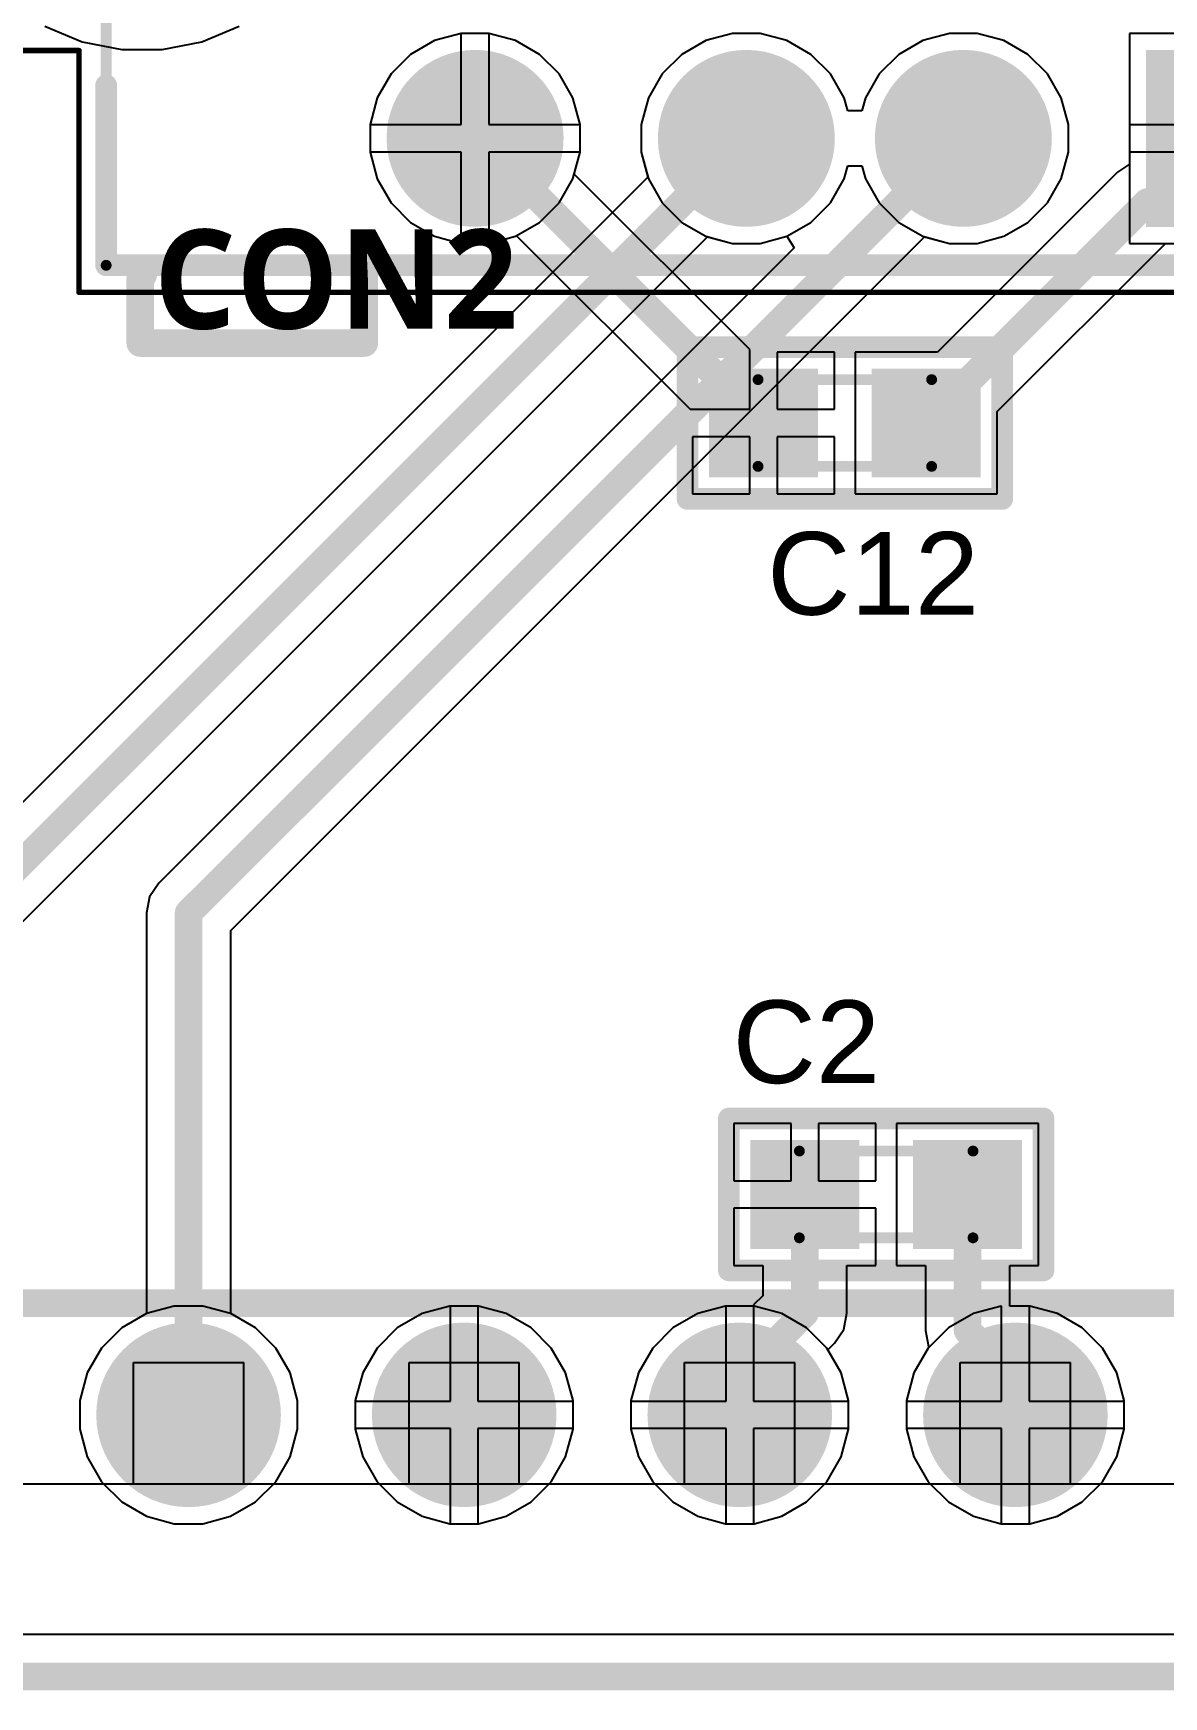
# Model space of a CAD drawing. Header units: inches. Extents: x 0.02 to 6.01, y 0.01 to 5.6.
# Drawn here: x 2.701 to 3.111, y 3.873 to 4.476 of the extents above; entities that cross this region are included whole.
import ezdxf

# ---------------------------------------------------------------- set-up
doc = ezdxf.new("R2010")
doc.units = ezdxf.units.IN
doc.header["$MEASUREMENT"] = 0
for name, color, linetype in [('Bottom Layer', 5, 'Continuous'), ('Bottom Solder', 6, 'Continuous'), ('Mechanical 13', 56, 'Continuous'), ('Mechanical 15', 56, 'Continuous'), ('Multi-Layer', 9, 'Continuous'), ('Pad Holes', 156, 'Continuous'), ('Top Layer', 1, 'Continuous'), ('Top Overlay', 2, 'Continuous'), ('Top Paste', 8, 'Continuous'), ('Top Solder', 216, 'Continuous')]:
    doc.layers.add(name, color=color, linetype=linetype)
doc.styles.add('Arial', font='', dxfattribs={"height": 0.2})
doc.styles.add('Segoe UI_Bold', font='', dxfattribs={"height": 0.2})
doc.styles.get('Arial').set_extended_font_data('Arial')
doc.styles.get('Segoe UI_Bold').set_extended_font_data('Segoe UI', bold=True)

# ---------------------------------------------------------------- blocks, each defined once
blk = doc.blocks.new('WCAP_CSST_885382206004_5')
at = {"layer": 'Top Layer'}
for points in [[(-0.04527565, 0.01574805), (-0.01377955, 0.01574805), (-0.01377955, -0.01574805), (-0.04527565, -0.01574805)], [(0.01377955, 0.01574805), (0.04527565, 0.01574805), (0.04527565, -0.01574805), (0.01377955, -0.01574805)]]:
    blk.add_hatch(color=1, dxfattribs=at).paths.add_polyline_path(points)
at = {"layer": 'Top Paste'}
for points in [[(-0.04527565, 0.01574805), (-0.01377955, 0.01574805), (-0.01377955, -0.01574805), (-0.04527565, -0.01574805)], [(0.01377955, 0.01574805), (0.04527565, 0.01574805), (0.04527565, -0.01574805), (0.01377955, -0.01574805)]]:
    blk.add_hatch(color=8, dxfattribs=at).paths.add_polyline_path(points)
at = {"layer": 'Top Solder'}
for points in [[(-0.04927565, 0.01974805), (-0.00977955, 0.01974805), (-0.00977955, -0.01974805), (-0.04927565, -0.01974805)], [(0.00977955, 0.01974805), (0.04927565, 0.01974805), (0.04927565, -0.01974805), (0.00977955, -0.01974805)]]:
    blk.add_hatch(color=216, dxfattribs=at).paths.add_polyline_path(points)
at = {"layer": 'Mechanical 13'}
for points in [[(-0.0314961, 0.015748, 0.003937, 0.003937, 0), (0.0314961, 0.015748, 0.003937, 0.003937, 0)], [(-0.0314961, -0.015748, 0.003937, 0.003937, 0), (-0.0314961, 0.015748, 0.003937, 0.003937, 0)], [(0.0314961, -0.015748, 0.003937, 0.003937, 0), (0.0314961, 0.015748, 0.003937, 0.003937, 0)], [(-0.0314961, -0.015748, 0.003937, 0.003937, 0), (0.0314961, -0.015748, 0.003937, 0.003937, 0)]]:
    blk.add_lwpolyline(points, format="xyseb", dxfattribs=at)
for points in [[(-0.0324803, 0.015748, 0.0019685, 0.0019685, 1), (-0.0305119, 0.015748, 0.0019685, 0.0019685, 1)], [(-0.0324803, 0.015748, 0.0019685, 0.0019685, 1), (-0.0305119, 0.015748, 0.0019685, 0.0019685, 1)], [(0.0305119, 0.015748, 0.0019685, 0.0019685, 1), (0.0324803, 0.015748, 0.0019685, 0.0019685, 1)], [(0.0305119, 0.015748, 0.0019685, 0.0019685, 1), (0.0324803, 0.015748, 0.0019685, 0.0019685, 1)], [(-0.0324803, -0.015748, 0.0019685, 0.0019685, 1), (-0.0305119, -0.015748, 0.0019685, 0.0019685, 1)], [(-0.0324803, -0.015748, 0.0019685, 0.0019685, 1), (-0.0305119, -0.015748, 0.0019685, 0.0019685, 1)], [(0.0305119, -0.015748, 0.0019685, 0.0019685, 1), (0.0324803, -0.015748, 0.0019685, 0.0019685, 1)], [(0.0305119, -0.015748, 0.0019685, 0.0019685, 1), (0.0324803, -0.015748, 0.0019685, 0.0019685, 1)]]:
    blk.add_lwpolyline(points, format="xyseb", close=True, dxfattribs=at)
at = {"layer": 'Top Overlay'}
for points in [[(-0.0570866, 0.0275591, 0.007874, 0.007874, 0), (0.0570866, 0.0275591, 0.007874, 0.007874, 0)], [(-0.0570866, -0.0275591, 0.007874, 0.007874, 0), (-0.0570866, 0.0275591, 0.007874, 0.007874, 0)], [(0.0570866, -0.0275591, 0.007874, 0.007874, 0), (0.0570866, 0.0275591, 0.007874, 0.007874, 0)], [(-0.0570866, -0.0275591, 0.007874, 0.007874, 0), (0.0570866, -0.0275591, 0.007874, 0.007874, 0)]]:
    blk.add_lwpolyline(points, format="xyseb", dxfattribs=at)
for points in [[(-0.0590551, 0.0275591, 0.003937, 0.003937, 1), (-0.0551181, 0.0275591, 0.003937, 0.003937, 1)], [(-0.0590551, 0.0275591, 0.003937, 0.003937, 1), (-0.0551181, 0.0275591, 0.003937, 0.003937, 1)], [(0.0551181, 0.0275591, 0.003937, 0.003937, 1), (0.0590551, 0.0275591, 0.003937, 0.003937, 1)], [(0.0551181, 0.0275591, 0.003937, 0.003937, 1), (0.0590551, 0.0275591, 0.003937, 0.003937, 1)], [(-0.0590551, -0.0275591, 0.003937, 0.003937, 1), (-0.0551181, -0.0275591, 0.003937, 0.003937, 1)], [(-0.0590551, -0.0275591, 0.003937, 0.003937, 1), (-0.0551181, -0.0275591, 0.003937, 0.003937, 1)], [(0.0551181, -0.0275591, 0.003937, 0.003937, 1), (0.0590551, -0.0275591, 0.003937, 0.003937, 1)], [(0.0551181, -0.0275591, 0.003937, 0.003937, 1), (0.0590551, -0.0275591, 0.003937, 0.003937, 1)]]:
    blk.add_lwpolyline(points, format="xyseb", close=True, dxfattribs=at)
blk = doc.blocks.new('WCAP_CSST_885382206004_31')
at = {"layer": 'Top Layer'}
for points in [[(-0.04527565, 0.01574805), (-0.01377955, 0.01574805), (-0.01377955, -0.01574805), (-0.04527565, -0.01574805)], [(0.01377955, 0.01574805), (0.04527565, 0.01574805), (0.04527565, -0.01574805), (0.01377955, -0.01574805)]]:
    blk.add_hatch(color=1, dxfattribs=at).paths.add_polyline_path(points)
at = {"layer": 'Top Paste'}
for points in [[(-0.04527565, 0.01574805), (-0.01377955, 0.01574805), (-0.01377955, -0.01574805), (-0.04527565, -0.01574805)], [(0.01377955, 0.01574805), (0.04527565, 0.01574805), (0.04527565, -0.01574805), (0.01377955, -0.01574805)]]:
    blk.add_hatch(color=8, dxfattribs=at).paths.add_polyline_path(points)
at = {"layer": 'Top Solder'}
for points in [[(-0.04927565, 0.01974805), (-0.00977955, 0.01974805), (-0.00977955, -0.01974805), (-0.04927565, -0.01974805)], [(0.00977955, 0.01974805), (0.04927565, 0.01974805), (0.04927565, -0.01974805), (0.00977955, -0.01974805)]]:
    blk.add_hatch(color=216, dxfattribs=at).paths.add_polyline_path(points)
at = {"layer": 'Mechanical 13'}
for points in [[(-0.0314961, 0.015748, 0.003937, 0.003937, 0), (0.0314961, 0.015748, 0.003937, 0.003937, 0)], [(-0.0314961, -0.015748, 0.003937, 0.003937, 0), (-0.0314961, 0.015748, 0.003937, 0.003937, 0)], [(0.0314961, -0.015748, 0.003937, 0.003937, 0), (0.0314961, 0.015748, 0.003937, 0.003937, 0)], [(-0.0314961, -0.015748, 0.003937, 0.003937, 0), (0.0314961, -0.015748, 0.003937, 0.003937, 0)]]:
    blk.add_lwpolyline(points, format="xyseb", dxfattribs=at)
for points in [[(-0.0324803, 0.015748, 0.0019685, 0.0019685, 1), (-0.0305119, 0.015748, 0.0019685, 0.0019685, 1)], [(-0.0324803, 0.015748, 0.0019685, 0.0019685, 1), (-0.0305119, 0.015748, 0.0019685, 0.0019685, 1)], [(0.0305119, 0.015748, 0.0019685, 0.0019685, 1), (0.0324803, 0.015748, 0.0019685, 0.0019685, 1)], [(0.0305119, 0.015748, 0.0019685, 0.0019685, 1), (0.0324803, 0.015748, 0.0019685, 0.0019685, 1)], [(-0.0324803, -0.015748, 0.0019685, 0.0019685, 1), (-0.0305119, -0.015748, 0.0019685, 0.0019685, 1)], [(-0.0324803, -0.015748, 0.0019685, 0.0019685, 1), (-0.0305119, -0.015748, 0.0019685, 0.0019685, 1)], [(0.0305119, -0.015748, 0.0019685, 0.0019685, 1), (0.0324803, -0.015748, 0.0019685, 0.0019685, 1)], [(0.0305119, -0.015748, 0.0019685, 0.0019685, 1), (0.0324803, -0.015748, 0.0019685, 0.0019685, 1)]]:
    blk.add_lwpolyline(points, format="xyseb", close=True, dxfattribs=at)
at = {"layer": 'Top Overlay'}
for points in [[(-0.0570866, 0.0275591, 0.007874, 0.007874, 0), (0.0570866, 0.0275591, 0.007874, 0.007874, 0)], [(-0.0570866, -0.0275591, 0.007874, 0.007874, 0), (-0.0570866, 0.0275591, 0.007874, 0.007874, 0)], [(0.0570866, -0.0275591, 0.007874, 0.007874, 0), (0.0570866, 0.0275591, 0.007874, 0.007874, 0)], [(-0.0570866, -0.0275591, 0.007874, 0.007874, 0), (0.0570866, -0.0275591, 0.007874, 0.007874, 0)]]:
    blk.add_lwpolyline(points, format="xyseb", dxfattribs=at)
for points in [[(-0.0590551, 0.0275591, 0.003937, 0.003937, 1), (-0.0551181, 0.0275591, 0.003937, 0.003937, 1)], [(-0.0590551, 0.0275591, 0.003937, 0.003937, 1), (-0.0551181, 0.0275591, 0.003937, 0.003937, 1)], [(0.0551181, 0.0275591, 0.003937, 0.003937, 1), (0.0590551, 0.0275591, 0.003937, 0.003937, 1)], [(0.0551181, 0.0275591, 0.003937, 0.003937, 1), (0.0590551, 0.0275591, 0.003937, 0.003937, 1)], [(-0.0590551, -0.0275591, 0.003937, 0.003937, 1), (-0.0551181, -0.0275591, 0.003937, 0.003937, 1)], [(-0.0590551, -0.0275591, 0.003937, 0.003937, 1), (-0.0551181, -0.0275591, 0.003937, 0.003937, 1)], [(0.0551181, -0.0275591, 0.003937, 0.003937, 1), (0.0590551, -0.0275591, 0.003937, 0.003937, 1)], [(0.0551181, -0.0275591, 0.003937, 0.003937, 1), (0.0590551, -0.0275591, 0.003937, 0.003937, 1)]]:
    blk.add_lwpolyline(points, format="xyseb", close=True, dxfattribs=at)
blk = doc.blocks.new('DIP254P1524X483_40_35')
at = {"layer": 'Bottom Layer'}
h = blk.add_hatch(color=5, dxfattribs=at)
edge = h.paths.add_edge_path()
edge.add_arc((0, 1.2), 0.0295, 0, 360)
h = blk.add_hatch(color=5, dxfattribs=at)
edge = h.paths.add_edge_path()
edge.add_arc((0, 1.1), 0.0295, 0, 360)
h = blk.add_hatch(color=5, dxfattribs=at)
edge = h.paths.add_edge_path()
edge.add_arc((0, 1), 0.0295, 0, 360)
h = blk.add_hatch(color=5, dxfattribs=at)
edge = h.paths.add_edge_path()
edge.add_arc((0, 0.9), 0.0295, 0, 360)
at = {"layer": 'Bottom Solder'}
h = blk.add_hatch(color=6, dxfattribs=at)
edge = h.paths.add_edge_path()
edge.add_arc((0, 1.2), 0.0335, 0, 360)
h = blk.add_hatch(color=6, dxfattribs=at)
edge = h.paths.add_edge_path()
edge.add_arc((0, 1.1), 0.0335, 0, 360)
h = blk.add_hatch(color=6, dxfattribs=at)
edge = h.paths.add_edge_path()
edge.add_arc((0, 1), 0.0335, 0, 360)
h = blk.add_hatch(color=6, dxfattribs=at)
edge = h.paths.add_edge_path()
edge.add_arc((0, 0.9), 0.0335, 0, 360)
at = {"layer": 'Multi-Layer'}
h = blk.add_hatch(color=9, dxfattribs=at)
edge = h.paths.add_edge_path()
edge.add_arc((0, 1.2), 0.0295, 0, 360)
h = blk.add_hatch(color=9, dxfattribs=at)
edge = h.paths.add_edge_path()
edge.add_arc((0, 1.1), 0.0295, 0, 360)
h = blk.add_hatch(color=9, dxfattribs=at)
edge = h.paths.add_edge_path()
edge.add_arc((0, 1), 0.0295, 0, 360)
h = blk.add_hatch(color=9, dxfattribs=at)
edge = h.paths.add_edge_path()
edge.add_arc((0, 0.9), 0.0295, 0, 360)
at = {"layer": 'Pad Holes'}
h = blk.add_hatch(color=7, dxfattribs=at)
edge = h.paths.add_edge_path()
edge.add_arc((0, 1.2), 0.0195, 0, 360)
h = blk.add_hatch(color=7, dxfattribs=at)
edge = h.paths.add_edge_path()
edge.add_arc((0, 1.1), 0.0195, 0, 360)
h = blk.add_hatch(color=7, dxfattribs=at)
edge = h.paths.add_edge_path()
edge.add_arc((0, 1), 0.0195, 0, 360)
h = blk.add_hatch(color=7, dxfattribs=at)
edge = h.paths.add_edge_path()
edge.add_arc((0, 0.9), 0.0195, 0, 360)
at = {"layer": 'Top Layer'}
h = blk.add_hatch(color=1, dxfattribs=at)
edge = h.paths.add_edge_path()
edge.add_arc((0, 1.2), 0.0295, 0, 360)
h = blk.add_hatch(color=1, dxfattribs=at)
edge = h.paths.add_edge_path()
edge.add_arc((0, 1.1), 0.0295, 0, 360)
h = blk.add_hatch(color=1, dxfattribs=at)
edge = h.paths.add_edge_path()
edge.add_arc((0, 1), 0.0295, 0, 360)
h = blk.add_hatch(color=1, dxfattribs=at)
edge = h.paths.add_edge_path()
edge.add_arc((0, 0.9), 0.0295, 0, 360)
at = {"layer": 'Top Solder'}
h = blk.add_hatch(color=216, dxfattribs=at)
edge = h.paths.add_edge_path()
edge.add_arc((0, 1.2), 0.0335, 0, 360)
h = blk.add_hatch(color=216, dxfattribs=at)
edge = h.paths.add_edge_path()
edge.add_arc((0, 1.1), 0.0335, 0, 360)
h = blk.add_hatch(color=216, dxfattribs=at)
edge = h.paths.add_edge_path()
edge.add_arc((0, 1), 0.0335, 0, 360)
h = blk.add_hatch(color=216, dxfattribs=at)
edge = h.paths.add_edge_path()
edge.add_arc((0, 0.9), 0.0335, 0, 360)
at = {"layer": 'Mechanical 13'}
for points in [[(-0.025, 1.985), (-0.025, -0.085)], [(-0.025, 1.22), (0.019, 1.22)], [(-0.025, 1.22), (-0.025, 1.18)], [(0.019, 1.22), (0.019, 1.18)], [(-0.025, 1.18), (0.019, 1.18)], [(-0.025, 1.12), (0.019, 1.12)], [(-0.025, 1.12), (-0.025, 1.08)], [(0.019, 1.12), (0.019, 1.08)], [(-0.025, 1.08), (0.019, 1.08)], [(-0.025, 1.02), (0.019, 1.02)], [(-0.025, 1.02), (-0.025, 0.98)], [(0.019, 1.02), (0.019, 0.98)], [(-0.025, 0.98), (0.019, 0.98)], [(-0.025, 0.92), (0.019, 0.92)], [(-0.025, 0.92), (-0.025, 0.88)], [(0.019, 0.92), (0.019, 0.88)], [(-0.025, 0.88), (0.019, 0.88)]]:
    blk.add_lwpolyline(points, dxfattribs=at)
for points in [[(-0.025, 1.22, 1), (-0.025, 1.22, 1)], [(-0.025, 1.22, 1), (-0.025, 1.22, 1)], [(0.019, 1.22, 1), (0.019, 1.22, 1)], [(0.019, 1.22, 1), (0.019, 1.22, 1)], [(-0.025, 1.18, 1), (-0.025, 1.18, 1)], [(-0.025, 1.18, 1), (-0.025, 1.18, 1)], [(0.019, 1.18, 1), (0.019, 1.18, 1)], [(0.019, 1.18, 1), (0.019, 1.18, 1)], [(-0.025, 1.12, 1), (-0.025, 1.12, 1)], [(-0.025, 1.12, 1), (-0.025, 1.12, 1)], [(0.019, 1.12, 1), (0.019, 1.12, 1)], [(0.019, 1.12, 1), (0.019, 1.12, 1)], [(-0.025, 1.08, 1), (-0.025, 1.08, 1)], [(-0.025, 1.08, 1), (-0.025, 1.08, 1)], [(0.019, 1.08, 1), (0.019, 1.08, 1)], [(0.019, 1.08, 1), (0.019, 1.08, 1)], [(-0.025, 1.02, 1), (-0.025, 1.02, 1)], [(-0.025, 1.02, 1), (-0.025, 1.02, 1)], [(0.019, 1.02, 1), (0.019, 1.02, 1)], [(0.019, 1.02, 1), (0.019, 1.02, 1)], [(-0.025, 0.98, 1), (-0.025, 0.98, 1)], [(-0.025, 0.98, 1), (-0.025, 0.98, 1)], [(0.019, 0.98, 1), (0.019, 0.98, 1)], [(0.019, 0.98, 1), (0.019, 0.98, 1)], [(-0.025, 0.92, 1), (-0.025, 0.92, 1)], [(-0.025, 0.92, 1), (-0.025, 0.92, 1)], [(0.019, 0.92, 1), (0.019, 0.92, 1)], [(0.019, 0.92, 1), (0.019, 0.92, 1)], [(-0.025, 0.88, 1), (-0.025, 0.88, 1)], [(-0.025, 0.88, 1), (-0.025, 0.88, 1)], [(0.019, 0.88, 1), (0.019, 0.88, 1)], [(0.019, 0.88, 1), (0.019, 0.88, 1)]]:
    blk.add_lwpolyline(points, format="xyb", close=True, dxfattribs=at)
blk = doc.blocks.new('GCT_USB1130_15_A_REVA_37')
at = {"layer": 'Bottom Layer'}
blk.add_hatch(color=5, dxfattribs=at).paths.add_polyline_path([(-0.16590555, 0.13480315), (-0.10968505, 0.13480315), (-0.10968505, 0.07858265), (-0.16590555, 0.07858265)])
h = blk.add_hatch(color=5, dxfattribs=at)
edge = h.paths.add_edge_path()
edge.add_arc((-0.0393701, 0.1066929), 0.0281102, 0, 360)
h = blk.add_hatch(color=5, dxfattribs=at)
edge = h.paths.add_edge_path()
edge.add_arc((0.0393701, 0.1066929), 0.0281102, 0, 360)
h = blk.add_hatch(color=5, dxfattribs=at)
edge = h.paths.add_edge_path()
edge.add_arc((0.1377953, 0.1066929), 0.0281102, 0, 360)
at = {"layer": 'Bottom Solder'}
blk.add_hatch(color=6, dxfattribs=at).paths.add_polyline_path([(-0.16990555, 0.13880315), (-0.10568505, 0.13880315), (-0.10568505, 0.07458265), (-0.16990555, 0.07458265)])
h = blk.add_hatch(color=6, dxfattribs=at)
edge = h.paths.add_edge_path()
edge.add_arc((-0.0393701, 0.1066929), 0.0321102, 0, 360)
h = blk.add_hatch(color=6, dxfattribs=at)
edge = h.paths.add_edge_path()
edge.add_arc((0.0393701, 0.1066929), 0.0321102, 0, 360)
h = blk.add_hatch(color=6, dxfattribs=at)
edge = h.paths.add_edge_path()
edge.add_arc((0.1377953, 0.1066929), 0.0321102, 0, 360)
at = {"layer": 'Multi-Layer'}
blk.add_hatch(color=9, dxfattribs=at).paths.add_polyline_path([(-0.16590555, 0.13480315), (-0.10968505, 0.13480315), (-0.10968505, 0.07858265), (-0.16590555, 0.07858265)])
h = blk.add_hatch(color=9, dxfattribs=at)
edge = h.paths.add_edge_path()
edge.add_arc((-0.0393701, 0.1066929), 0.0281102, 0, 360)
h = blk.add_hatch(color=9, dxfattribs=at)
edge = h.paths.add_edge_path()
edge.add_arc((0.0393701, 0.1066929), 0.0281102, 0, 360)
h = blk.add_hatch(color=9, dxfattribs=at)
edge = h.paths.add_edge_path()
edge.add_arc((0.1377953, 0.1066929), 0.0281102, 0, 360)
at = {"layer": 'Pad Holes'}
h = blk.add_hatch(color=7, dxfattribs=at)
edge = h.paths.add_edge_path()
edge.add_arc((-0.0393701, 0.1066929), 0.0181102, 0, 360)
h = blk.add_hatch(color=7, dxfattribs=at)
edge = h.paths.add_edge_path()
edge.add_arc((0.0393701, 0.1066929), 0.0181102, 0, 360)
h = blk.add_hatch(color=7, dxfattribs=at)
edge = h.paths.add_edge_path()
edge.add_arc((0.1377953, 0.1066929), 0.0181102, 0, 360)
at = {"layer": 'Top Layer'}
blk.add_hatch(color=1, dxfattribs=at).paths.add_polyline_path([(-0.16590555, 0.13480315), (-0.10968505, 0.13480315), (-0.10968505, 0.07858265), (-0.16590555, 0.07858265)])
h = blk.add_hatch(color=1, dxfattribs=at)
edge = h.paths.add_edge_path()
edge.add_arc((-0.0393701, 0.1066929), 0.0281102, 0, 360)
h = blk.add_hatch(color=1, dxfattribs=at)
edge = h.paths.add_edge_path()
edge.add_arc((0.0393701, 0.1066929), 0.0281102, 0, 360)
h = blk.add_hatch(color=1, dxfattribs=at)
edge = h.paths.add_edge_path()
edge.add_arc((0.1377953, 0.1066929), 0.0281102, 0, 360)
at = {"layer": 'Top Solder'}
blk.add_hatch(color=216, dxfattribs=at).paths.add_polyline_path([(-0.16990555, 0.13880315), (-0.10568505, 0.13880315), (-0.10568505, 0.07458265), (-0.16990555, 0.07458265)])
h = blk.add_hatch(color=216, dxfattribs=at)
edge = h.paths.add_edge_path()
edge.add_arc((-0.0393701, 0.1066929), 0.0321102, 0, 360)
h = blk.add_hatch(color=216, dxfattribs=at)
edge = h.paths.add_edge_path()
edge.add_arc((0.0393701, 0.1066929), 0.0321102, 0, 360)
h = blk.add_hatch(color=216, dxfattribs=at)
edge = h.paths.add_edge_path()
edge.add_arc((0.1377953, 0.1066929), 0.0321102, 0, 360)
at = {"layer": 'Mechanical 13'}
for points in [[(0.2716535, 0.1527559, 0.003937, 0.003937, 0), (-0.2716535, 0.1527559, 0.003937, 0.003937, 0)], [(0.2716535, 0.1527559, 0.003937, 0.003937, 0), (0.2716535, -0.4047244, 0.003937, 0.003937, 0)]]:
    blk.add_lwpolyline(points, format="xyseb", dxfattribs=at)
blk.add_lwpolyline([(0.2706693, 0.1527559, 0.0019685, 0.0019685, 1), (0.2726377, 0.1527559, 0.0019685, 0.0019685, 1)], format="xyseb", close=True, dxfattribs=at)
blk.add_lwpolyline([(0.2706693, 0.1527559, 0.0019685, 0.0019685, 1), (0.2726377, 0.1527559, 0.0019685, 0.0019685, 1)], format="xyseb", close=True, dxfattribs=at)
at = {"layer": 'Mechanical 15'}
for points in [[(0.2814961, 0.1625984, 0.0019685, 0.0019685, 0), (-0.2814961, 0.1625984, 0.0019685, 0.0019685, 0)], [(0.2814961, 0.1625984, 0.0019685, 0.0019685, 0), (0.2814961, 0.0748031, 0.0019685, 0.0019685, 0)], [(0.3330709, 0.0748031, 0.0019685, 0.0019685, 0), (0.2814961, 0.0748031, 0.0019685, 0.0019685, 0)]]:
    blk.add_lwpolyline(points, format="xyseb", dxfattribs=at)
for points in [[(0.281004, 0.1625984, 0.0009842, 0.0009842, 1), (0.2819882, 0.1625984, 0.0009842, 0.0009842, 1)], [(0.281004, 0.1625984, 0.0009842, 0.0009842, 1), (0.2819882, 0.1625984, 0.0009842, 0.0009842, 1)], [(0.281004, 0.0748031, 0.0009842, 0.0009842, 1), (0.2819882, 0.0748031, 0.0009842, 0.0009842, 1)], [(0.281004, 0.0748031, 0.0009842, 0.0009842, 1), (0.2819882, 0.0748031, 0.0009842, 0.0009842, 1)]]:
    blk.add_lwpolyline(points, format="xyseb", close=True, dxfattribs=at)
at = {"layer": 'Top Overlay'}
for points in [[(0.2716535, 0.1527559, 0.007874, 0.007874, 0), (-0.2716535, 0.1527559, 0.007874, 0.007874, 0)], [(0.2716535, 0.1527559, 0.007874, 0.007874, 0), (0.2716535, 0.0874016, 0.007874, 0.007874, 0)]]:
    blk.add_lwpolyline(points, format="xyseb", dxfattribs=at)
for points in [[(0.269685, 0.1527559, 0.003937, 0.003937, 1), (0.273622, 0.1527559, 0.003937, 0.003937, 1)], [(0.269685, 0.1527559, 0.003937, 0.003937, 1), (0.273622, 0.1527559, 0.003937, 0.003937, 1)], [(0.269685, 0.0874016, 0.003937, 0.003937, 1), (0.273622, 0.0874016, 0.003937, 0.003937, 1)]]:
    blk.add_lwpolyline(points, format="xyseb", close=True, dxfattribs=at)

msp = doc.modelspace()

# ---------------------------------------------------------------- linework, layer by layer
at = {"layer": 'Bottom Layer'}
for p, q in [((2.7046814, 4.4789894), (2.7182374, 4.4733744)), ((2.7616922, 4.4733744), (2.7752482, 4.4789894)), ((2.8558136, 4.4764173), (2.8461209, 4.4738202)), ((2.8658482, 4.4764173), (2.8558136, 4.4764173)), ((2.8755409, 4.4738202), (2.8658482, 4.4764173)), ((2.9542388, 4.4764173), (2.9445461, 4.4738202)), ((2.9642734, 4.4764173), (2.9542388, 4.4764173)), ((2.9739661, 4.4738202), (2.9642734, 4.4764173)), ((3.032979, 4.4764173), (3.0232863, 4.4738202)), ((3.0430136, 4.4764173), (3.032979, 4.4764173)), ((3.0527063, 4.4738202), (3.0430136, 4.4764173)), ((3.1314213, 4.4764173), (3.0983113, 4.4764173)), ((3.0983113, 4.4764173), (3.0983113, 4.4433073)), ((2.7182374, 4.4733744), (2.7326284, 4.4705118)), ((2.7326284, 4.4705118), (2.7473012, 4.4705118)), ((2.7473012, 4.4705118), (2.7616922, 4.4733744)), ((2.8374307, 4.4688029), (2.8303351, 4.4617073)), ((2.8461209, 4.4738202), (2.8374307, 4.4688029)), ((2.8842311, 4.4688029), (2.8755409, 4.4738202)), ((2.8913267, 4.4617073), (2.8842311, 4.4688029)), ((2.9358559, 4.4688029), (2.9287603, 4.4617073)), ((2.9445461, 4.4738202), (2.9358559, 4.4688029)), ((2.9826563, 4.4688029), (2.9739661, 4.4738202)), ((2.9897519, 4.4617073), (2.9826563, 4.4688029)), ((3.0145961, 4.4688029), (3.0075005, 4.4617073)), ((3.0232863, 4.4738202), (3.0145961, 4.4688029)), ((3.0613965, 4.4688029), (3.0527063, 4.4738202)), ((3.0684921, 4.4617073), (3.0613965, 4.4688029)), ((2.8303351, 4.4617073), (2.8253178, 4.4530171)), ((2.896344, 4.4530171), (2.8913267, 4.4617073)), ((2.9287603, 4.4617073), (2.923743, 4.4530171)), ((2.9947692, 4.4530171), (2.9897519, 4.4617073)), ((3.0075005, 4.4617073), (3.0024832, 4.4530171)), ((3.0735094, 4.4530171), (3.0684921, 4.4617073)), ((2.8253178, 4.4530171), (2.8227207, 4.4433244)), ((2.8989411, 4.4433244), (2.896344, 4.4530171)), ((2.923743, 4.4530171), (2.9211459, 4.4433244)), ((2.996038, 4.4482818), (2.9947692, 4.4530171)), ((3.0024832, 4.4530171), (3.0012144, 4.4482818)), ((3.0761065, 4.4433244), (3.0735094, 4.4530171)), ((3.0012144, 4.4482818), (2.996038, 4.4482818)), ((2.8227207, 4.4433244), (2.8227207, 4.4332898)), ((2.8989411, 4.4332898), (2.8989411, 4.4433244)), ((2.9211459, 4.4433244), (2.9211459, 4.4332898)), ((3.0761065, 4.4332898), (3.0761065, 4.4433244)), ((3.0983113, 4.4433073), (3.1314213, 4.4433073)), ((2.8227207, 4.4332898), (2.8253178, 4.4235971)), ((2.896344, 4.4235971), (2.8989411, 4.4332898)), ((2.9211459, 4.4332898), (2.9235685, 4.4242483)), ((3.0735094, 4.4235971), (3.0761065, 4.4332898)), ((3.1314213, 4.4333073), (3.0983113, 4.4333073)), ((3.0983113, 4.4333073), (3.0983113, 4.4001969)), ((2.9235685, 4.4242483), (2.6460598, 4.1467396)), ((2.8253178, 4.4235971), (2.8303351, 4.4149069)), ((2.8913267, 4.4149069), (2.896344, 4.4235971)), ((3.0684921, 4.4149069), (3.0735094, 4.4235971)), ((2.8303351, 4.4149069), (2.8374307, 4.4078113)), ((2.8842311, 4.4078113), (2.8913267, 4.4149069)), ((3.0613965, 4.4078113), (3.0684921, 4.4149069)), ((2.8374307, 4.4078113), (2.8461209, 4.402794)), ((2.8755409, 4.402794), (2.8842311, 4.4078113)), ((3.0527063, 4.402794), (3.0613965, 4.4078113)), ((2.6721681, 4.1295903), (2.9451973, 4.4026195)), ((2.7721681, 4.1508501), (3.0239375, 4.4026195)), ((2.8461209, 4.402794), (2.8558136, 4.4001969)), ((2.8658482, 4.4001969), (2.8755409, 4.402794)), ((2.9451973, 4.4026195), (2.9542388, 4.4001969)), ((2.9642734, 4.4001969), (2.973966, 4.402794)), ((2.973966, 4.402794), (2.9766037, 4.3985433)), ((3.0239375, 4.4026195), (3.032979, 4.4001969)), ((3.0430136, 4.4001969), (3.0527063, 4.402794)), ((2.9766037, 4.3985433), (2.7460598, 4.1679994)), ((2.8558136, 4.4001969), (2.8658482, 4.4001969)), ((2.9542388, 4.4001969), (2.9642734, 4.4001969)), ((3.032979, 4.4001969), (3.0430136, 4.4001969)), ((3.0983113, 4.4001969), (3.1314213, 4.4001969)), ((2.7460598, 4.1679994), (2.7427445, 4.1630377)), ((2.7427445, 4.1630377), (2.7415803, 4.157185)), ((2.7415803, 4.157185), (2.7415803, 4.0117807)), ((2.7721681, 4.0117807), (2.7721681, 4.1508501)), ((2.7415803, 4.0117807), (2.7326207, 4.0066078)), ((2.7811277, 4.0066078), (2.7721681, 4.0117807)), ((2.8416278, 4.0118081), (2.8326207, 4.0066078)), ((2.8516739, 4.0145), (2.8416278, 4.0118081)), ((2.8518742, 4.0145), (2.8516739, 4.0145)), ((2.8518742, 3.98), (2.8518742, 4.0145)), ((2.8620745, 4.0145), (2.8618742, 4.0145)), ((2.8618742, 4.0145), (2.8618742, 3.98)), ((2.8721206, 4.0118081), (2.8620745, 4.0145)), ((2.8811277, 4.0066078), (2.8721206, 4.0118081)), ((2.9416278, 4.0118081), (2.9326207, 4.0066078)), ((2.9516739, 4.0145), (2.9416278, 4.0118081)), ((2.9620745, 4.0145), (2.9516739, 4.0145)), ((2.9721206, 4.0118081), (2.9620745, 4.0145)), ((2.9811277, 4.0066078), (2.9721206, 4.0118081)), ((3.0416278, 4.0118081), (3.0326207, 4.0066078)), ((3.0516739, 4.0145), (3.0416278, 4.0118081)), ((3.0518742, 4.0145), (3.0516739, 4.0145)), ((3.0518742, 3.98), (3.0518742, 4.0145)), ((3.0620745, 4.0145), (3.0618742, 4.0145)), ((3.0618742, 4.0145), (3.0618742, 3.98)), ((3.0721206, 4.0118081), (3.0620745, 4.0145)), ((3.0811277, 4.0066078), (3.0721206, 4.0118081)), ((2.7326207, 4.0066078), (2.7252664, 3.9992535)), ((2.788482, 3.9992535), (2.7811277, 4.0066078)), ((2.8326207, 4.0066078), (2.8252664, 3.9992535)), ((2.888482, 3.9992535), (2.8811277, 4.0066078)), ((2.9326207, 4.0066078), (2.9252664, 3.9992535)), ((2.988482, 3.9992535), (2.9811277, 4.0066078)), ((3.0326207, 4.0066078), (3.0252664, 3.9992535)), ((3.088482, 3.9992535), (3.0811277, 4.0066078)), ((2.7252664, 3.9992535), (2.7200661, 3.9902464)), ((2.7936823, 3.9902464), (2.788482, 3.9992535)), ((2.8252664, 3.9992535), (2.8200661, 3.9902464)), ((2.8936823, 3.9902464), (2.888482, 3.9992535)), ((2.9252664, 3.9992535), (2.9200661, 3.9902464)), ((2.9936823, 3.9902464), (2.988482, 3.9992535)), ((3.0252664, 3.9992535), (3.0200661, 3.9902464)), ((3.0936823, 3.9902464), (3.088482, 3.9992535)), ((2.7200661, 3.9902464), (2.7173742, 3.9802003)), ((2.7963742, 3.9802003), (2.7936823, 3.9902464)), ((2.8200661, 3.9902464), (2.8173742, 3.9802003)), ((2.8963742, 3.9802003), (2.8936823, 3.9902464)), ((2.9200661, 3.9902464), (2.9173742, 3.9802003)), ((2.9963742, 3.9802003), (2.9936823, 3.9902464)), ((3.0200661, 3.9902464), (3.0173742, 3.9802003)), ((3.0963742, 3.9802003), (3.0936823, 3.9902464)), ((2.7173742, 3.9802003), (2.7173742, 3.9697997)), ((2.7963742, 3.9697997), (2.7963742, 3.9802003)), ((2.8173742, 3.9802003), (2.8173742, 3.98)), ((2.8173742, 3.98), (2.8518742, 3.98)), ((2.8618742, 3.98), (2.8963742, 3.98)), ((2.8963742, 3.98), (2.8963742, 3.9802003)), ((2.9173742, 3.9802003), (2.9173742, 3.9697997)), ((2.9963742, 3.9697997), (2.9963742, 3.9802003)), ((3.0173742, 3.9802003), (3.0173742, 3.98)), ((3.0173742, 3.98), (3.0518742, 3.98)), ((3.0618742, 3.98), (3.0963742, 3.98)), ((3.0963742, 3.98), (3.0963742, 3.9802003)), ((2.7173742, 3.9697997), (2.7200661, 3.9597536)), ((2.7936823, 3.9597536), (2.7963742, 3.9697997)), ((2.8518742, 3.97), (2.8173742, 3.97)), ((2.8173742, 3.97), (2.8173742, 3.9697997)), ((2.8173742, 3.9697997), (2.8200661, 3.9597536)), ((2.8518742, 3.9355), (2.8518742, 3.97)), ((2.8963742, 3.97), (2.8618742, 3.97)), ((2.8618742, 3.97), (2.8618742, 3.9355)), ((2.8936823, 3.9597536), (2.8963742, 3.9697997)), ((2.8963742, 3.9697997), (2.8963742, 3.97)), ((2.9173742, 3.9697997), (2.9200661, 3.9597536)), ((2.9936823, 3.9597536), (2.9963742, 3.9697997)), ((3.0518742, 3.97), (3.0173742, 3.97)), ((3.0173742, 3.97), (3.0173742, 3.9697997)), ((3.0173742, 3.9697997), (3.0200661, 3.9597536)), ((3.0518742, 3.9355), (3.0518742, 3.97)), ((3.0963742, 3.97), (3.0618742, 3.97)), ((3.0618742, 3.97), (3.0618742, 3.9355)), ((3.0936823, 3.9597536), (3.0963742, 3.9697997)), ((3.0963742, 3.9697997), (3.0963742, 3.97)), ((2.7200661, 3.9597536), (2.7252664, 3.9507465)), ((2.788482, 3.9507465), (2.7936823, 3.9597536)), ((2.8200661, 3.9597536), (2.8252664, 3.9507465)), ((2.888482, 3.9507465), (2.8936823, 3.9597536)), ((2.9200661, 3.9597536), (2.9252664, 3.9507465)), ((2.988482, 3.9507465), (2.9936823, 3.9597536)), ((3.0200661, 3.9597536), (3.0252664, 3.9507465)), ((3.088482, 3.9507465), (3.0936823, 3.9597536)), ((2.7252664, 3.9507465), (2.7326207, 3.9433922)), ((2.7811277, 3.9433922), (2.788482, 3.9507465)), ((2.8252664, 3.9507465), (2.8326207, 3.9433922)), ((2.8811277, 3.9433922), (2.888482, 3.9507465)), ((2.9252664, 3.9507465), (2.9326207, 3.9433922)), ((2.9811277, 3.9433922), (2.988482, 3.9507465)), ((3.0252664, 3.9507465), (3.0326207, 3.9433922)), ((3.0811277, 3.9433922), (3.088482, 3.9507465)), ((2.7326207, 3.9433922), (2.7416278, 3.9381919)), ((2.7721206, 3.9381919), (2.7811277, 3.9433922)), ((2.8326207, 3.9433922), (2.8416278, 3.9381919)), ((2.8721206, 3.9381919), (2.8811277, 3.9433922)), ((2.9326207, 3.9433922), (2.9416278, 3.9381919)), ((2.9721206, 3.9381919), (2.9811277, 3.9433922)), ((3.0326207, 3.9433922), (3.0416278, 3.9381919)), ((3.0721206, 3.9381919), (3.0811277, 3.9433922)), ((2.7416278, 3.9381919), (2.7516739, 3.9355)), ((2.7620745, 3.9355), (2.7721206, 3.9381919)), ((2.8416278, 3.9381919), (2.8516739, 3.9355)), ((2.8620745, 3.9355), (2.8721206, 3.9381919)), ((2.9416278, 3.9381919), (2.9516739, 3.9355)), ((2.9620745, 3.9355), (2.9721206, 3.9381919)), ((3.0416278, 3.9381919), (3.0516739, 3.9355)), ((3.0620745, 3.9355), (3.0721206, 3.9381919)), ((2.7516739, 3.9355), (2.7620745, 3.9355)), ((2.8516739, 3.9355), (2.8518742, 3.9355)), ((2.8618742, 3.9355), (2.8620745, 3.9355)), ((2.9516739, 3.9355), (2.9620745, 3.9355)), ((3.0516739, 3.9355), (3.0518742, 3.9355)), ((3.0618742, 3.9355), (3.0620745, 3.9355))]:
    msp.add_line(p, q, dxfattribs=at)
for points in [[(4.5499295, 5.5954015, 0.01, 0.01, -0.7604176699499787), (3.0037144, 0.0199299, 0.01, 0.01, 0)], [(2.6568742, 4.1359252, 0.01, 0.01, 0), (2.9592561, 4.4383071, 0.01, 0.01, 0)], [(2.7568742, 4.157185, 0.01, 0.01, 0), (3.0379963, 4.4383071, 0.01, 0.01, 0)], [(2.7568742, 3.975, 0.01, 0.01, 0), (2.7568742, 4.157185, 0.01, 0.01, 0)]]:
    msp.add_lwpolyline(points, format="xyseb", dxfattribs=at)
for points in [[(2.9567561, 4.4383071, 0.005, 0.005, 1), (2.9617561, 4.4383071, 0.005, 0.005, 1)], [(3.0354963, 4.4383071, 0.005, 0.005, 1), (3.0404963, 4.4383071, 0.005, 0.005, 1)], [(2.7543742, 4.157185, 0.005, 0.005, 1), (2.7593742, 4.157185, 0.005, 0.005, 1)], [(2.7543742, 4.157185, 0.005, 0.005, 1), (2.7593742, 4.157185, 0.005, 0.005, 1)], [(2.7543742, 3.975, 0.005, 0.005, 1), (2.7593742, 3.975, 0.005, 0.005, 1)]]:
    msp.add_lwpolyline(points, format="xyseb", close=True, dxfattribs=at)
at = {"layer": 'Top Layer'}
for p, q in [((2.7046814, 4.4789894), (2.7182374, 4.4733744)), ((2.7616922, 4.4733744), (2.7752482, 4.4789894)), ((2.8558136, 4.4764173), (2.8461209, 4.4738202)), ((2.8558311, 4.4764173), (2.8558136, 4.4764173)), ((2.8558311, 4.4433073), (2.8558311, 4.4764173)), ((2.8658482, 4.4764173), (2.8658311, 4.4764173)), ((2.8658311, 4.4764173), (2.8658311, 4.4433073)), ((2.8755409, 4.4738202), (2.8658482, 4.4764173)), ((2.9542388, 4.4764173), (2.9445461, 4.4738202)), ((2.9642734, 4.4764173), (2.9542388, 4.4764173)), ((2.9739661, 4.4738202), (2.9642734, 4.4764173)), ((3.032979, 4.4764173), (3.0232863, 4.4738202)), ((3.0430136, 4.4764173), (3.032979, 4.4764173)), ((3.0527063, 4.4738202), (3.0430136, 4.4764173)), ((3.1745317, 4.4764173), (3.0983113, 4.4764173)), ((3.0983113, 4.4764173), (3.0983113, 4.4289521)), ((2.7182374, 4.4733744), (2.7326284, 4.4705118)), ((2.7326284, 4.4705118), (2.7473012, 4.4705118)), ((2.7473012, 4.4705118), (2.7616922, 4.4733744)), ((2.8374307, 4.4688029), (2.8303351, 4.4617073)), ((2.8461209, 4.4738202), (2.8374307, 4.4688029)), ((2.8842311, 4.4688029), (2.8755409, 4.4738202)), ((2.8913267, 4.4617073), (2.8842311, 4.4688029)), ((2.9358559, 4.4688029), (2.9287603, 4.4617073)), ((2.9445461, 4.4738202), (2.9358559, 4.4688029)), ((2.9826563, 4.4688029), (2.9739661, 4.4738202)), ((2.9897519, 4.4617073), (2.9826563, 4.4688029)), ((3.0145961, 4.4688029), (3.0075005, 4.4617073)), ((3.0232863, 4.4738202), (3.0145961, 4.4688029)), ((3.0613965, 4.4688029), (3.0527063, 4.4738202)), ((3.0684921, 4.4617073), (3.0613965, 4.4688029)), ((2.8303351, 4.4617073), (2.8253178, 4.4530171)), ((2.896344, 4.4530171), (2.8913267, 4.4617073)), ((2.9287603, 4.4617073), (2.923743, 4.4530171)), ((2.9947692, 4.4530171), (2.9897519, 4.4617073)), ((3.0075005, 4.4617073), (3.0024832, 4.4530171)), ((3.0735094, 4.4530171), (3.0684921, 4.4617073)), ((2.8253178, 4.4530171), (2.8227207, 4.4433244)), ((2.8989411, 4.4433244), (2.896344, 4.4530171)), ((2.923743, 4.4530171), (2.9211459, 4.4433244)), ((2.996038, 4.4482818), (2.9947692, 4.4530171)), ((3.0024832, 4.4530171), (3.0012144, 4.4482818)), ((3.0761065, 4.4433244), (3.0735094, 4.4530171)), ((3.0012144, 4.4482818), (2.996038, 4.4482818)), ((2.8227207, 4.4433244), (2.8227207, 4.4433073)), ((2.8227207, 4.4433073), (2.8558311, 4.4433073)), ((2.8658311, 4.4433073), (2.8989411, 4.4433073)), ((2.8989411, 4.4433073), (2.8989411, 4.4433244)), ((2.9211459, 4.4433244), (2.9211459, 4.4332898)), ((3.0761065, 4.4332898), (3.0761065, 4.4433244)), ((2.8558311, 4.4333073), (2.8227207, 4.4333073)), ((2.8227207, 4.4333073), (2.8227207, 4.4332898)), ((2.8227207, 4.4332898), (2.8253178, 4.4235971)), ((2.8558311, 4.4001969), (2.8558311, 4.4333073)), ((2.8989411, 4.4333073), (2.8658311, 4.4333073)), ((2.8658311, 4.4333073), (2.8658311, 4.4001969)), ((2.8968005, 4.4253007), (2.8989411, 4.4332898)), ((2.8989411, 4.4332898), (2.8989411, 4.4333073)), ((2.9211459, 4.4332898), (2.923743, 4.4235971)), ((3.0735094, 4.4235971), (3.0761065, 4.4332898)), ((2.9947692, 4.4235971), (2.996038, 4.4283324)), ((2.996038, 4.4283324), (3.0012144, 4.4283324)), ((3.0012144, 4.4283324), (3.0024832, 4.4235971)), ((3.09391, 4.4260112), (3.0286468, 4.360748)), ((3.0983113, 4.4289521), (3.09391, 4.4260112)), ((2.8253178, 4.4235971), (2.8303351, 4.4149069)), ((2.9604724, 4.3616288), (2.8968005, 4.4253007)), ((2.923743, 4.4235971), (2.9287603, 4.4149069)), ((2.9897519, 4.4149069), (2.9947692, 4.4235971)), ((3.0024832, 4.4235971), (3.0075005, 4.4149069)), ((3.0684921, 4.4149069), (3.0735094, 4.4235971)), ((2.8303351, 4.4149069), (2.8374307, 4.4078113)), ((2.9287603, 4.4149069), (2.9358559, 4.4078113)), ((2.9826563, 4.4078113), (2.9897519, 4.4149069)), ((3.0075005, 4.4149069), (3.0145961, 4.4078113)), ((3.0613965, 4.4078113), (3.0684921, 4.4149069)), ((2.8374307, 4.4078113), (2.8461209, 4.402794)), ((2.9358559, 4.4078113), (2.9445461, 4.402794)), ((2.9739661, 4.402794), (2.9826563, 4.4078113)), ((3.0145961, 4.4078113), (3.0232863, 4.402794)), ((3.0527063, 4.402794), (3.0613965, 4.4078113)), ((2.8461209, 4.402794), (2.8558136, 4.4001969)), ((2.8658482, 4.4001969), (2.8755409, 4.402794)), ((2.8755409, 4.402794), (2.8758634, 4.4029802)), ((2.8758634, 4.4029802), (2.9388436, 4.34)), ((2.9445461, 4.402794), (2.9542388, 4.4001969)), ((2.9642734, 4.4001969), (2.9739661, 4.402794)), ((3.0232863, 4.402794), (3.032979, 4.4001969)), ((3.0430136, 4.4001969), (3.0527063, 4.402794)), ((2.8558136, 4.4001969), (2.8558311, 4.4001969)), ((2.8658311, 4.4001969), (2.8658482, 4.4001969)), ((2.9542388, 4.4001969), (2.9642734, 4.4001969)), ((3.032979, 4.4001969), (3.0430136, 4.4001969)), ((3.0502756, 4.3391192), (3.1110593, 4.3999029)), ((2.9604724, 4.34), (2.9604724, 4.3616288)), ((2.9912204, 4.360748), (2.9704724, 4.360748)), ((2.9704724, 4.360748), (2.9704724, 4.34)), ((2.9912204, 4.34), (2.9912204, 4.360748)), ((3.0286468, 4.360748), (2.9987796, 4.360748)), ((2.9987796, 4.360748), (2.9987796, 4.309252)), ((2.9388436, 4.34), (2.9604724, 4.34)), ((2.9704724, 4.34), (2.9912204, 4.34)), ((3.0502756, 4.309252), (3.0502756, 4.3391192)), ((2.9604724, 4.33), (2.9397244, 4.33)), ((2.9397244, 4.33), (2.9397244, 4.309252)), ((2.9604724, 4.309252), (2.9604724, 4.33)), ((2.9912204, 4.33), (2.9704724, 4.33)), ((2.9704724, 4.33), (2.9704724, 4.309252)), ((2.9912204, 4.309252), (2.9912204, 4.33)), ((2.9397244, 4.309252), (2.9604724, 4.309252)), ((2.9704724, 4.309252), (2.9912204, 4.309252)), ((2.9987796, 4.309252), (3.0502756, 4.309252)), ((2.9754724, 4.080748), (2.9547244, 4.080748)), ((2.9547244, 4.080748), (2.9547244, 4.06)), ((2.9754724, 4.06), (2.9754724, 4.080748)), ((3.0062204, 4.080748), (2.9854724, 4.080748)), ((2.9854724, 4.080748), (2.9854724, 4.06)), ((3.0062204, 4.06), (3.0062204, 4.080748)), ((3.0652756, 4.080748), (3.0137796, 4.080748)), ((3.0137796, 4.080748), (3.0137796, 4.029252)), ((3.0652756, 4.029252), (3.0652756, 4.080748)), ((2.9547244, 4.06), (2.9754724, 4.06)), ((2.9854724, 4.06), (3.0062204, 4.06)), ((3.0062204, 4.05), (2.9547244, 4.05)), ((2.9547244, 4.05), (2.9547244, 4.029252)), ((3.0062204, 4.029252), (3.0062204, 4.05)), ((2.9547244, 4.029252), (2.9651785, 4.029252)), ((2.9651785, 4.029252), (2.9651785, 4.0181924)), ((2.9957663, 4.0118575), (2.9957663, 4.029252)), ((2.9957663, 4.029252), (3.0062204, 4.029252)), ((3.0137796, 4.029252), (3.0242337, 4.029252)), ((3.0242337, 4.029252), (3.0242337, 4.0056059)), ((3.0548215, 4.0145), (3.0548215, 4.029252)), ((3.0548215, 4.029252), (3.0652756, 4.029252)), ((2.9651785, 4.0181924), (2.9618742, 4.0148881)), ((2.7416278, 4.0118081), (2.7326207, 4.0066078)), ((2.7516739, 4.0145), (2.7416278, 4.0118081)), ((2.7620745, 4.0145), (2.7516739, 4.0145)), ((2.7721206, 4.0118081), (2.7620745, 4.0145)), ((2.7811277, 4.0066078), (2.7721206, 4.0118081)), ((2.8416278, 4.0118081), (2.8326207, 4.0066078)), ((2.8516739, 4.0145), (2.8416278, 4.0118081)), ((2.8620745, 4.0145), (2.8516739, 4.0145)), ((2.8721206, 4.0118081), (2.8620745, 4.0145)), ((2.8811277, 4.0066078), (2.8721206, 4.0118081)), ((2.9416278, 4.0118081), (2.9326207, 4.0066078)), ((2.9516739, 4.0145), (2.9416278, 4.0118081)), ((2.9518742, 4.0145), (2.9516739, 4.0145)), ((2.9518742, 3.98), (2.9518742, 4.0145)), ((2.9618742, 4.0148881), (2.9618742, 3.98)), ((2.9946021, 4.0060048), (2.9957663, 4.0118575)), ((3.0620745, 4.0145), (3.0548215, 4.0145)), ((3.0721206, 4.0118081), (3.0620745, 4.0145)), ((3.0811277, 4.0066078), (3.0721206, 4.0118081)), ((2.7326207, 4.0066078), (2.7252664, 3.9992535)), ((2.788482, 3.9992535), (2.7811277, 4.0066078)), ((2.8326207, 4.0066078), (2.8252664, 3.9992535)), ((2.888482, 3.9992535), (2.8811277, 4.0066078)), ((2.9326207, 4.0066078), (2.9252664, 3.9992535)), ((2.9912868, 4.0010431), (2.9946021, 4.0060048)), ((3.0242337, 4.0056059), (3.0253979, 3.9997532)), ((3.088482, 3.9992535), (3.0811277, 4.0066078)), ((2.7252664, 3.9992535), (2.7200661, 3.9902464)), ((2.7936823, 3.9902464), (2.788482, 3.9992535)), ((2.8252664, 3.9992535), (2.8200661, 3.9902464)), ((2.8936823, 3.9902464), (2.888482, 3.9992535)), ((2.9252664, 3.9992535), (2.9200661, 3.9902464)), ((2.9888536, 3.9986099), (2.9912868, 4.0010431)), ((2.9936823, 3.9902464), (2.9888536, 3.9986099)), ((3.0252664, 3.9992535), (3.0200661, 3.9902464)), ((3.0255454, 3.9995325), (3.0252664, 3.9992535)), ((3.0253979, 3.9997532), (3.0255454, 3.9995325)), ((3.0936823, 3.9902464), (3.088482, 3.9992535)), ((2.7200661, 3.9902464), (2.7173742, 3.9802003)), ((2.7963742, 3.9802003), (2.7936823, 3.9902464)), ((2.8200661, 3.9902464), (2.8173742, 3.9802003)), ((2.8963742, 3.9802003), (2.8936823, 3.9902464)), ((2.9200661, 3.9902464), (2.9173742, 3.9802003)), ((2.9963742, 3.9802003), (2.9936823, 3.9902464)), ((3.0200661, 3.9902464), (3.0173742, 3.9802003)), ((3.0963742, 3.9802003), (3.0936823, 3.9902464)), ((2.7173742, 3.9802003), (2.7173742, 3.9697997)), ((2.7963742, 3.9697997), (2.7963742, 3.9802003)), ((2.8173742, 3.9802003), (2.8173742, 3.9697997)), ((2.8963742, 3.9697997), (2.8963742, 3.9802003)), ((2.9173742, 3.9802003), (2.9173742, 3.98)), ((2.9173742, 3.98), (2.9518742, 3.98)), ((2.9618742, 3.98), (2.9963742, 3.98)), ((2.9963742, 3.98), (2.9963742, 3.9802003)), ((3.0173742, 3.9802003), (3.0173742, 3.9697997)), ((3.0963742, 3.9697997), (3.0963742, 3.9802003)), ((2.7173742, 3.9697997), (2.7200661, 3.9597536)), ((2.7936823, 3.9597536), (2.7963742, 3.9697997)), ((2.8173742, 3.9697997), (2.8200661, 3.9597536)), ((2.8936823, 3.9597536), (2.8963742, 3.9697997)), ((2.9518742, 3.97), (2.9173742, 3.97)), ((2.9173742, 3.97), (2.9173742, 3.9697997)), ((2.9173742, 3.9697997), (2.9200661, 3.9597536)), ((2.9518742, 3.9355), (2.9518742, 3.97)), ((2.9963742, 3.97), (2.9618742, 3.97)), ((2.9618742, 3.97), (2.9618742, 3.9355)), ((2.9936823, 3.9597536), (2.9963742, 3.9697997)), ((2.9963742, 3.9697997), (2.9963742, 3.97)), ((3.0173742, 3.9697997), (3.0200661, 3.9597536)), ((3.0936823, 3.9597536), (3.0963742, 3.9697997)), ((2.7200661, 3.9597536), (2.7252664, 3.9507465)), ((2.788482, 3.9507465), (2.7936823, 3.9597536)), ((2.8200661, 3.9597536), (2.8252664, 3.9507465)), ((2.888482, 3.9507465), (2.8936823, 3.9597536)), ((2.9200661, 3.9597536), (2.9252664, 3.9507465)), ((2.988482, 3.9507465), (2.9936823, 3.9597536)), ((3.0200661, 3.9597536), (3.0252664, 3.9507465)), ((3.088482, 3.9507465), (3.0936823, 3.9597536)), ((2.7252664, 3.9507465), (2.7326207, 3.9433922)), ((2.7811277, 3.9433922), (2.788482, 3.9507465)), ((2.8252664, 3.9507465), (2.8326207, 3.9433922)), ((2.8811277, 3.9433922), (2.888482, 3.9507465)), ((2.9252664, 3.9507465), (2.9326207, 3.9433922)), ((2.9811277, 3.9433922), (2.988482, 3.9507465)), ((3.0252664, 3.9507465), (3.0326207, 3.9433922)), ((3.0811277, 3.9433922), (3.088482, 3.9507465)), ((2.7326207, 3.9433922), (2.7416278, 3.9381919)), ((2.7721206, 3.9381919), (2.7811277, 3.9433922)), ((2.8326207, 3.9433922), (2.8416278, 3.9381919)), ((2.8721206, 3.9381919), (2.8811277, 3.9433922)), ((2.9326207, 3.9433922), (2.9416278, 3.9381919)), ((2.9721206, 3.9381919), (2.9811277, 3.9433922)), ((3.0326207, 3.9433922), (3.0416278, 3.9381919)), ((3.0721206, 3.9381919), (3.0811277, 3.9433922)), ((2.7416278, 3.9381919), (2.7516739, 3.9355)), ((2.7620745, 3.9355), (2.7721206, 3.9381919)), ((2.8416278, 3.9381919), (2.8516739, 3.9355)), ((2.8620745, 3.9355), (2.8721206, 3.9381919)), ((2.9416278, 3.9381919), (2.9516739, 3.9355)), ((2.9620745, 3.9355), (2.9721206, 3.9381919)), ((3.0416278, 3.9381919), (3.0516739, 3.9355)), ((3.0620745, 3.9355), (3.0721206, 3.9381919)), ((2.7516739, 3.9355), (2.7620745, 3.9355)), ((2.8516739, 3.9355), (2.8620745, 3.9355)), ((2.9516739, 3.9355), (2.9518742, 3.9355)), ((2.9618742, 3.9355), (2.9620745, 3.9355)), ((3.0516739, 3.9355), (3.0620745, 3.9355)), ((4.51, 3.8952939), (2.6582091, 3.8952939))]:
    msp.add_line(p, q, dxfattribs=at)
for points in [[(4.548089, 5.5935973, 0.01, 0.01, -0.7604176699499787), (3.0018739, 0.0181257, 0.01, 0.01, 0)], [(2.8608309, 4.4383071, 0.01, 0.01, 0), (2.8621653, 4.4383071, 0.01, 0.01, 0)], [(2.8621653, 4.4383071, 0.01, 0.01, 0), (2.9654724, 4.335, 0.01, 0.01, 0)], [(3.1133112, 4.4151968, 0.01, 0.01, 0), (3.1364215, 4.4383071, 0.01, 0.01, 0)], [(3.0245276, 4.335, 0.01, 0.01, 0), (3.1047244, 4.4151968, 0.01, 0.01, 0)], [(3.1047244, 4.4151968, 0.01, 0.01, 0), (3.1133112, 4.4151968, 0.01, 0.01, 0)], [(2.9804724, 4.0118575, 0.01, 0.01, 0), (2.9804724, 4.055, 0.01, 0.01, 0)], [(3.0395276, 4.0056059, 0.01, 0.01, 0), (3.0395276, 4.055, 0.01, 0.01, 0)], [(2.9568742, 3.9882593, 0.01, 0.01, 0), (2.9804724, 4.0118575, 0.01, 0.01, 0)], [(3.0395276, 4.0056059, 0.01, 0.01, 0), (3.0568742, 3.9882593, 0.01, 0.01, 0)], [(2.9568742, 3.975, 0.01, 0.01, 0), (2.9568742, 3.9882593, 0.01, 0.01, 0)], [(3.0568742, 3.975, 0.01, 0.01, 0), (3.0568742, 3.9882593, 0.01, 0.01, 0)], [(2.6518742, 3.88, 0.01, 0.01, 0), (4.51, 3.88, 0.01, 0.01, 0)]]:
    msp.add_lwpolyline(points, format="xyseb", dxfattribs=at)
for points in [[(2.8583309, 4.4383071, 0.005, 0.005, 1), (2.8633309, 4.4383071, 0.005, 0.005, 1)], [(2.8596653, 4.4383071, 0.005, 0.005, 1), (2.8646653, 4.4383071, 0.005, 0.005, 1)], [(2.8596653, 4.4383071, 0.005, 0.005, 1), (2.8646653, 4.4383071, 0.005, 0.005, 1)], [(3.1022244, 4.4151968, 0.005, 0.005, 1), (3.1072244, 4.4151968, 0.005, 0.005, 1)], [(3.1022244, 4.4151968, 0.005, 0.005, 1), (3.1072244, 4.4151968, 0.005, 0.005, 1)], [(3.1108112, 4.4151968, 0.005, 0.005, 1), (3.1158112, 4.4151968, 0.005, 0.005, 1)], [(3.1108112, 4.4151968, 0.005, 0.005, 1), (3.1158112, 4.4151968, 0.005, 0.005, 1)], [(2.9629724, 4.335, 0.005, 0.005, 1), (2.9679724, 4.335, 0.005, 0.005, 1)], [(3.0220276, 4.335, 0.005, 0.005, 1), (3.0270276, 4.335, 0.005, 0.005, 1)], [(2.9779724, 4.055, 0.005, 0.005, 1), (2.9829724, 4.055, 0.005, 0.005, 1)], [(3.0370276, 4.055, 0.005, 0.005, 1), (3.0420276, 4.055, 0.005, 0.005, 1)], [(2.9779724, 4.0118575, 0.005, 0.005, 1), (2.9829724, 4.0118575, 0.005, 0.005, 1)], [(2.9779724, 4.0118575, 0.005, 0.005, 1), (2.9829724, 4.0118575, 0.005, 0.005, 1)], [(3.0370276, 4.0056059, 0.005, 0.005, 1), (3.0420276, 4.0056059, 0.005, 0.005, 1)], [(3.0370276, 4.0056059, 0.005, 0.005, 1), (3.0420276, 4.0056059, 0.005, 0.005, 1)], [(2.9543742, 3.9882593, 0.005, 0.005, 1), (2.9593742, 3.9882593, 0.005, 0.005, 1)], [(2.9543742, 3.9882593, 0.005, 0.005, 1), (2.9593742, 3.9882593, 0.005, 0.005, 1)], [(3.0543742, 3.9882593, 0.005, 0.005, 1), (3.0593742, 3.9882593, 0.005, 0.005, 1)], [(3.0543742, 3.9882593, 0.005, 0.005, 1), (3.0593742, 3.9882593, 0.005, 0.005, 1)], [(2.9543742, 3.975, 0.005, 0.005, 1), (2.9593742, 3.975, 0.005, 0.005, 1)], [(3.0543742, 3.975, 0.005, 0.005, 1), (3.0593742, 3.975, 0.005, 0.005, 1)]]:
    msp.add_lwpolyline(points, format="xyseb", close=True, dxfattribs=at)
at = {"layer": 'Top Overlay'}
for points in [[(2.8206006, 4.39127, 0.01, 0.01, 0), (2.8206018, 4.3912688, 0.01, 0.01, 0)], [(2.8206018, 4.364, 0.01, 0.01, 0), (2.8206018, 4.3912688, 0.01, 0.01, 0)], [(2.7393414, 4.3876508, 0.01, 0.01, 0), (2.7404098, 4.3887192, 0.01, 0.01, 0)], [(2.7393414, 4.364, 0.01, 0.01, 0), (2.7393414, 4.3876508, 0.01, 0.01, 0)], [(2.7393414, 4.364, 0.01, 0.01, 0), (2.8206018, 4.364, 0.01, 0.01, 0)], [(1.96, 4.015512, 0.01, 0.01, 0), (4.055, 4.015512, 0.01, 0.01, 0)]]:
    msp.add_lwpolyline(points, format="xyseb", dxfattribs=at)
for points in [[(2.8181006, 4.39127, 0.005, 0.005, 1), (2.8231006, 4.39127, 0.005, 0.005, 1)], [(2.8181018, 4.3912688, 0.005, 0.005, 1), (2.8231018, 4.3912688, 0.005, 0.005, 1)], [(2.8181018, 4.3912688, 0.005, 0.005, 1), (2.8231018, 4.3912688, 0.005, 0.005, 1)], [(2.7368414, 4.3876508, 0.005, 0.005, 1), (2.7418414, 4.3876508, 0.005, 0.005, 1)], [(2.7368414, 4.3876508, 0.005, 0.005, 1), (2.7418414, 4.3876508, 0.005, 0.005, 1)], [(2.7379098, 4.3887192, 0.005, 0.005, 1), (2.7429098, 4.3887192, 0.005, 0.005, 1)], [(2.7368414, 4.364, 0.005, 0.005, 1), (2.7418414, 4.364, 0.005, 0.005, 1)], [(2.7368414, 4.364, 0.005, 0.005, 1), (2.7418414, 4.364, 0.005, 0.005, 1)], [(2.8181018, 4.364, 0.005, 0.005, 1), (2.8231018, 4.364, 0.005, 0.005, 1)], [(2.8181018, 4.364, 0.005, 0.005, 1), (2.8231018, 4.364, 0.005, 0.005, 1)]]:
    msp.add_lwpolyline(points, format="xyseb", close=True, dxfattribs=at)

# ---------------------------------------------------------------- block references
for name, p, rotation in [('GCT_USB1130_15_A_REVA_37', (2.9986262, 4.545), 180), ('DIP254P1524X483_40_35', (3.9568742, 3.975), 90)]:
    msp.add_blockref(name, p, dxfattribs=dict(rotation=rotation))
for name, p in [('WCAP_CSST_885382206004_5', (2.995, 4.335)), ('WCAP_CSST_885382206004_31', (3.01, 4.055))]:
    msp.add_blockref(name, p)

# ---------------------------------------------------------------- texts
for s, height, style, p in [('CON2', 0.036, 'Segoe UI_Bold', (2.7442331, 4.3692318)), ('C12', 0.03, 'Arial', (2.9668013, 4.2654158)), ('C2', 0.03, 'Arial', (2.9542526, 4.0954158))]:
    msp.add_text(s, height=height, dxfattribs=dict(at, style=style)).set_placement(p)

doc.saveas('drawing.dxf')
